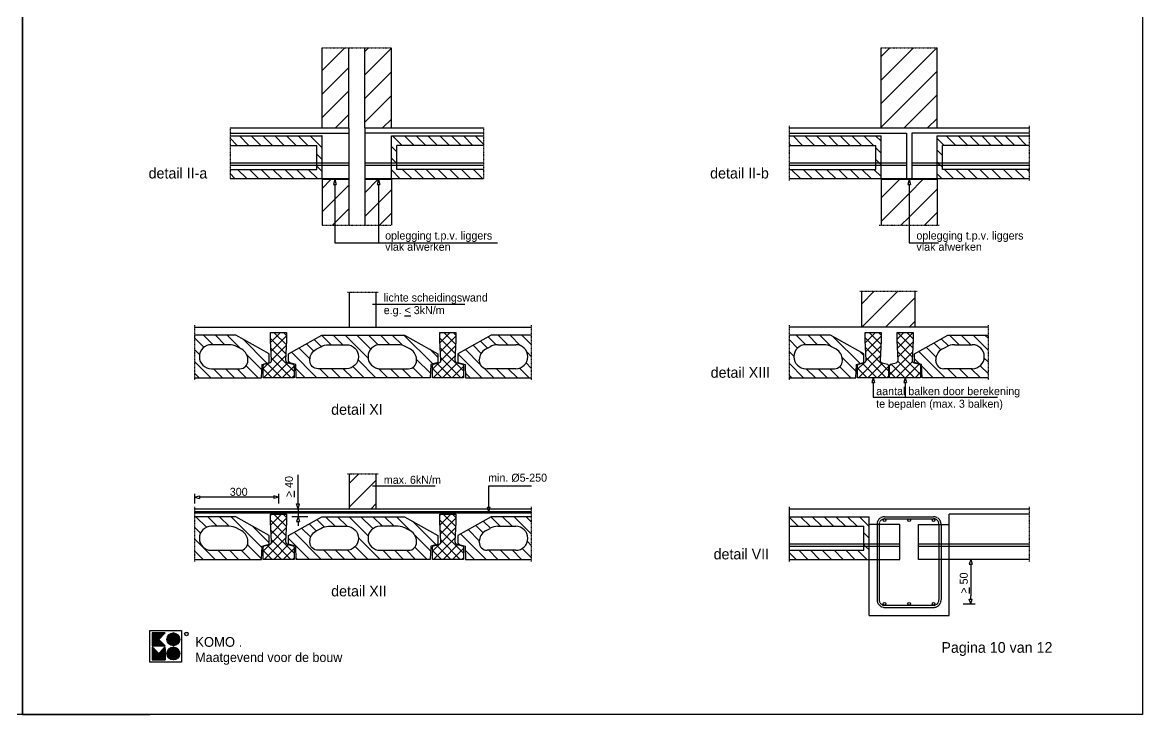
# Model space of a CAD drawing. Extents: x -4349 to 12451, y 1148 to 7088.
# Drawn here: x -149 to 4051, y 1148 to 3743 of the extents above; entities that cross this region are included whole.
import ezdxf

# ---------------------------------------------------------------- set-up
doc = ezdxf.new("R2010")
doc.units = 0
doc.header["$LTSCALE"] = 5
for name, pattern in [('CENTER', [2, 1.25, -0.25, 0.25, -0.25]), ('DASHDOT', [1, 0.5, -0.25, 0, -0.25]), ('HIDDEN', [0.375, 0.25, -0.125])]:
    doc.linetypes.add(name, pattern=pattern)
doc.layers.get('0').update_dxf_attribs({"linetype": 'CONTINUOUS'})
for name, color, linetype in [('ANZ', 2, 'CONTINUOUS'), ('ARC', 1, 'CONTINUOUS'), ('KADER_COMBI_NIEUW$0$KOMO_L', 7, 'CONTINUOUS'), ('MTV', 1, 'CONTINUOUS'), ('TEXT', 1, 'CONTINUOUS'), ('TXT', 1, 'CONTINUOUS')]:
    doc.layers.add(name, color=color, linetype=linetype)
doc.styles.add('ISO', font='txt', dxfattribs={"height": 30})
doc.styles.add('KADER_COMBI_NIEUW$0$STYLE1', font='txt', dxfattribs={"height": 50})
doc.styles.add('KADER_COMBI_NIEUW$0$T25_VE', font='txt', dxfattribs={"height": 50})
doc.styles.add('STYLE1', font='txt', dxfattribs={"height": 50})

# ---------------------------------------------------------------- blocks, each defined once
blk = doc.blocks.new('*X10')
at = {"color": 0}
for p, q in [((2731.7, 3281.7), (2725, 3288.5)), ((2775.9, 3281.7), (2740, 3317.6)), ((2820.1, 3281.7), (2784.2, 3317.6)), ((2864.3, 3281.7), (2828.4, 3317.6)), ((2908.5, 3281.7), (2872.6, 3317.6)), ((2952.7, 3281.7), (2916.8, 3317.6)), ((2996.9, 3281.7), (2961, 3317.6)), ((3041.1, 3281.7), (3005.2, 3317.6)), ((3070, 3297), (3049.4, 3317.6)), ((3306.3, 3281.7), (3280, 3308)), ((3350.5, 3281.7), (3314.6, 3317.6)), ((3394.7, 3281.7), (3358.8, 3317.6)), ((3438.8, 3281.7), (3403, 3317.6)), ((3483, 3281.7), (3447.2, 3317.6)), ((3527.2, 3281.7), (3491.3, 3317.6)), ((3571.4, 3281.7), (3535.5, 3317.6)), ((3615.6, 3281.7), (3579.7, 3317.6)), ((3625, 3316.6), (3623.9, 3317.6)), ((3070, 3252.8), (3050, 3272.8)), ((3300, 3243.8), (3280, 3263.8)), ((3062.5, 3216.1), (3050, 3228.6)), ((3070, 3208.6), (3062.5, 3216.1)), ((3283.5, 3216.1), (3280, 3219.6)), ((3292, 3207.6), (3283.5, 3216.1)), ((3300, 3199.6), (3292, 3207.6)), ((2767.5, 3157.6), (2733.4, 3191.7)), ((2811.7, 3157.6), (2777.5, 3191.7)), ((2855.9, 3157.6), (2821.7, 3191.7)), ((2900, 3157.6), (2865.9, 3191.7)), ((2944.2, 3157.6), (2910.1, 3191.7)), ((2988.4, 3157.6), (2954.3, 3191.7)), ((3032.6, 3157.6), (2998.5, 3191.7)), ((3070, 3164.5), (3042.7, 3191.7)), ((3297.8, 3157.6), (3280, 3175.4)), ((3342, 3157.6), (3307.9, 3191.7)), ((3386.2, 3157.6), (3352.1, 3191.7)), ((3430.4, 3157.6), (3396.3, 3191.7)), ((3474.6, 3157.6), (3440.5, 3191.7)), ((3518.8, 3157.6), (3484.7, 3191.7)), ((3563, 3157.6), (3528.8, 3191.7)), ((3607.2, 3157.6), (3573, 3191.7)), ((3625, 3184), (3617.2, 3191.7))]:
    blk.add_line(p, q, dxfattribs=at)
blk = doc.blocks.new('*X11')
at = {"color": 0}
for p, q in [((565.7, 2534.5), (529.8, 2570.4)), ((609.9, 2534.5), (574, 2570.4)), ((669.6, 2519), (618.2, 2570.4)), ((1007.6, 2534.5), (972.4, 2569.7)), ((1051.8, 2534.5), (1015.9, 2570.4)), ((1146.9, 2483.6), (1060.1, 2570.4)), ((1156.7, 2518), (1104.3, 2570.4)), ((1184.9, 2534), (1148.5, 2570.4)), ((1228.6, 2534.5), (1192.7, 2570.4)), ((1275.1, 2532.2), (1236.9, 2570.4)), ((1389.1, 2462.4), (1281.1, 2570.4)), ((1626.7, 2534.1), (1597, 2563.9)), ((1670.6, 2534.5), (1634.7, 2570.4)), ((1718.5, 2530.7), (1678.9, 2570.4)), ((1758.5, 2534.9), (1723.1, 2570.4)), ((531.2, 2524.8), (496, 2560)), ((767.6, 2465.2), (676.9, 2555.9)), ((928.6, 2480.9), (887.4, 2522.2)), ((942.9, 2510.8), (915.7, 2538)), ((970.4, 2527.6), (944.1, 2553.9)), ((1570.5, 2501.9), (1540.3, 2532.2)), ((1594.9, 2521.8), (1568.6, 2548)), ((514.7, 2497.1), (496, 2515.8)), ((748.2, 2440.4), (691.8, 2496.7)), ((955, 2410.4), (859.1, 2506.3)), ((1380.2, 2427.1), (1328.5, 2478.8)), ((1408.5, 2487.2), (1378.5, 2517.2)), ((1573.7, 2410.4), (1483.6, 2500.4)), ((1566.2, 2462), (1512, 2516.3)), ((1758.5, 2490.7), (1741.8, 2507.5)), ((557.2, 2410.4), (496, 2471.6)), ((601.4, 2410.4), (567.3, 2444.5)), ((645.6, 2410.4), (611.5, 2444.5)), ((689.8, 2410.4), (655.7, 2444.5)), ((734, 2410.4), (689.1, 2455.3)), ((855.6, 2465.5), (848.5, 2472.6)), ((910.8, 2410.4), (876.1, 2445)), ((999.2, 2410.4), (965.1, 2444.5)), ((1043.4, 2410.4), (1009.3, 2444.5)), ((1087.6, 2410.4), (1053.4, 2444.5)), ((1131.8, 2410.4), (1090.2, 2451.9)), ((1175.9, 2410.4), (1108.9, 2477.5)), ((1220.1, 2410.4), (1185.6, 2444.9)), ((1264.3, 2410.4), (1230.2, 2444.5)), ((1308.5, 2410.4), (1274.4, 2444.5)), ((1352.7, 2410.4), (1314.2, 2448.9)), ((1617.9, 2410.4), (1581.1, 2447.2)), ((1662.1, 2410.4), (1628, 2444.5)), ((1706.3, 2410.4), (1672.2, 2444.5)), ((1750.5, 2410.4), (1714.2, 2446.6)), ((1758.5, 2446.5), (1739, 2466.1)), ((513, 2410.4), (496, 2427.4)), ((1529.5, 2410.4), (1511.8, 2428.1))]:
    blk.add_line(p, q, dxfattribs=at)
blk = doc.blocks.new('*X12')
at = {"color": 0}
for p, q in [((2788, 2534.5), (2752.1, 2570.4)), ((2832.2, 2534.5), (2796.3, 2570.4)), ((2883.5, 2527.4), (2840.5, 2570.4)), ((2991.3, 2463.8), (2890.8, 2564.4)), ((3362.6, 2534.5), (3326.7, 2570.4)), ((3406.8, 2534.5), (3370.9, 2570.4)), ((3471, 2514.5), (3415.1, 2570.4)), ((3471, 2558.6), (3459.2, 2570.4)), ((2756.6, 2521.7), (2725, 2553.3)), ((3276.2, 2488.3), (3239.3, 2525.2)), ((3294.1, 2514.6), (3267.6, 2541.1)), ((3322.6, 2530.2), (3295.9, 2556.9)), ((2743, 2491.1), (2725, 2509.1)), ((2976.9, 2434), (2924.1, 2486.8)), ((3005, 2494.3), (2991.2, 2508.1)), ((3213.5, 2462.6), (3195, 2481.1)), ((3309.9, 2410.4), (3211, 2509.3)), ((3471, 2470.3), (3456.7, 2484.5)), ((2779.6, 2410.4), (2725, 2465)), ((2823.8, 2410.4), (2789.6, 2444.5)), ((2867.9, 2410.4), (2833.8, 2444.5)), ((2912.1, 2410.4), (2878, 2444.5)), ((2956.3, 2410.4), (2914.8, 2451.9)), ((3265.7, 2410.4), (3222.3, 2453.8)), ((3354.1, 2410.4), (3320, 2444.5)), ((3398.3, 2410.4), (3364.2, 2444.5)), ((3442.5, 2410.4), (3408.4, 2444.5)), ((3471, 2426.1), (3441.5, 2455.5)), ((2735.4, 2410.4), (2725, 2420.8))]:
    blk.add_line(p, q, dxfattribs=at)
blk = doc.blocks.new('*X13')
at = {"color": 0}
for p, q in [((518.5, 1828.1), (496, 1850.6)), ((541, 1849.8), (501.3, 1889.5)), ((581.4, 1853.6), (545.5, 1889.5)), ((625.6, 1853.6), (589.7, 1889.5)), ((748.8, 1774.6), (633.9, 1889.5)), ((776, 1791.6), (712.6, 1855)), ((952.1, 1836.5), (925.8, 1862.8)), ((981.5, 1851.2), (954.1, 1878.6)), ((1023.4, 1853.6), (987.5, 1889.5)), ((1067.6, 1853.6), (1031.7, 1889.5)), ((1147.5, 1817.9), (1075.8, 1889.5)), ((1164.8, 1844.8), (1120, 1889.5)), ((1200.1, 1853.6), (1164.2, 1889.5)), ((1244.3, 1853.6), (1208.4, 1889.5)), ((1306.5, 1835.6), (1252.6, 1889.5)), ((1401.6, 1784.7), (1313.7, 1872.6)), ((1577.6, 1829.6), (1550.4, 1856.9)), ((1605, 1846.5), (1578.7, 1872.8)), ((1642.1, 1853.6), (1607, 1888.6)), ((1686.3, 1853.6), (1650.4, 1889.5)), ((1758.5, 1825.5), (1694.6, 1889.5)), ((1758.5, 1869.7), (1738.8, 1889.5)), ((572.9, 1729.5), (496, 1806.4)), ((926.5, 1729.5), (848.5, 1807.5)), ((970.7, 1729.5), (869.1, 1831)), ((931.5, 1812.9), (897.5, 1846.9)), ((1191.7, 1729.5), (1110.5, 1810.7)), ((1380.8, 1761.3), (1322.2, 1819.9)), ((1589.4, 1729.5), (1493.7, 1825.2)), ((1563.6, 1799.5), (1522, 1841.1)), ((705.5, 1729.5), (671, 1764)), ((747.1, 1732.1), (694.6, 1784.6)), ((1147.5, 1729.5), (1098.7, 1778.2)), ((1368.4, 1729.5), (1322.4, 1775.5)), ((1489.8, 1784.8), (1483.5, 1791.2)), ((1758.5, 1737.1), (1724.9, 1770.8)), ((1758.5, 1781.3), (1743.8, 1796.1)), ((528.7, 1729.5), (496, 1762.2)), ((617.1, 1729.5), (583, 1763.6)), ((661.3, 1729.5), (627.2, 1763.6)), ((882.3, 1729.5), (877.3, 1734.5)), ((1014.9, 1729.5), (980.8, 1763.6)), ((1059.1, 1729.5), (1025, 1763.6)), ((1103.3, 1729.5), (1069, 1763.7)), ((1235.8, 1729.5), (1201.7, 1763.6)), ((1280, 1729.5), (1245.9, 1763.6)), ((1324.2, 1729.5), (1290.1, 1763.6)), ((1545.2, 1729.5), (1511.2, 1763.5)), ((1633.6, 1729.5), (1599.5, 1763.6)), ((1677.8, 1729.5), (1643.7, 1763.6)), ((1722, 1729.5), (1687.9, 1763.6))]:
    blk.add_line(p, q, dxfattribs=at)
blk = doc.blocks.new('*X14')
at = {"color": 0}
for p, q in [((2759.5, 1853.6), (2725, 1888.2)), ((2803.7, 1853.6), (2767.8, 1889.5)), ((2847.9, 1853.6), (2812, 1889.5)), ((2892.1, 1853.6), (2856.2, 1889.5)), ((2936.3, 1853.6), (2900.4, 1889.5)), ((2980.5, 1853.6), (2944.6, 1889.5)), ((3025, 1853.3), (2988.8, 1889.5)), ((3025, 1809.1), (3005, 1829.1)), ((3010.4, 1779.5), (3005, 1784.9)), ((3025, 1764.9), (3010.4, 1779.5)), ((2751.1, 1729.5), (2725, 1755.6)), ((2795.3, 1729.5), (2761.2, 1763.6)), ((2839.5, 1729.5), (2805.4, 1763.6)), ((2883.7, 1729.5), (2849.5, 1763.6)), ((2927.8, 1729.5), (2893.7, 1763.6)), ((2972, 1729.5), (2937.9, 1763.6)), ((3016.2, 1729.5), (2982.1, 1763.6))]:
    blk.add_line(p, q, dxfattribs=at)
blk = doc.blocks.new('*X15')
at = {"color": 0}
for p, q in [((3010, 2576.5), (3013.9, 2580.4)), ((3010.4, 2541.6), (3049.3, 2580.4)), ((3012.1, 2507.9), (3070, 2565.8)), ((3069.3, 2536.1), (3025, 2580.4)), ((3070, 2570.7), (3060.3, 2580.4)), ((3130, 2555.1), (3155.3, 2580.4)), ((3188.6, 2522.8), (3131.1, 2580.4)), ((3131.4, 2521.1), (3190, 2579.7)), ((3190, 2556.8), (3166.4, 2580.4)), ((3067.6, 2502.4), (3010, 2560)), ((3098, 2436.7), (3011.3, 2523.3)), ((3013.2, 2473.6), (3069, 2529.4)), ((3187, 2489.1), (3130.2, 2545.9)), ((3133.1, 2487.4), (3189.7, 2544)), ((2985.3, 2410.4), (3067.1, 2492.2)), ((3088.9, 2410.4), (3013.1, 2486.2)), ((3102, 2421), (3187.9, 2506.9)), ((3218, 2422.7), (3132, 2508.7)), ((2982, 2442.4), (3006.5, 2466.9)), ((3018.2, 2410.4), (2982, 2446.6)), ((3053.6, 2410.4), (2999, 2464.9)), ((3020.7, 2410.4), (3076.4, 2466.1)), ((3056, 2410.4), (3098, 2452.3)), ((3102, 2456.3), (3107.5, 2461.8)), ((3159.6, 2410.4), (3108, 2462)), ((3126.7, 2410.4), (3187.8, 2471.4)), ((3195, 2410.4), (3132.8, 2472.6)), ((3162.1, 2410.4), (3213.3, 2461.6)), ((3217.6, 2458.5), (3214.9, 2461.1)), ((2982.9, 2410.4), (2982, 2411.2)), ((3091.4, 2410.4), (3098, 2417)), ((3124.3, 2410.4), (3102, 2432.7)), ((3197.5, 2410.4), (3218, 2430.9))]:
    blk.add_line(p, q, dxfattribs=at)
blk = doc.blocks.new('*X16')
at = {"color": 0}
for p, q in [((781, 2578.7), (782.7, 2580.4)), ((781.4, 2543.7), (818.1, 2580.4)), ((783, 2510), (841, 2568)), ((840.2, 2534), (793.8, 2580.4)), ((841, 2568.5), (829.2, 2580.4)), ((1416, 2577.3), (1419.1, 2580.4)), ((1416.4, 2542.3), (1454.5, 2580.4)), ((1418.1, 2508.6), (1476, 2566.6)), ((1475.3, 2535.3), (1430.2, 2580.4)), ((1476, 2569.9), (1465.6, 2580.4)), ((838.6, 2500.3), (781, 2557.8)), ((869, 2434.5), (782.5, 2521)), ((784.6, 2476.2), (840.1, 2531.7)), ((1473.6, 2501.6), (1416, 2559.2)), ((1504, 2435.9), (1417.4, 2522.5)), ((1419.5, 2474.7), (1475, 2530.2)), ((754.2, 2410.4), (838.3, 2494.5)), ((857.7, 2410.4), (784.3, 2483.8)), ((1390.5, 2410.4), (1473.2, 2493)), ((1494.1, 2410.4), (1419.2, 2485.3)), ((753, 2444.6), (774.5, 2466.1)), ((787, 2410.4), (753, 2444.4)), ((822.4, 2410.4), (768.3, 2464.5)), ((789.5, 2410.4), (845.7, 2466.6)), ((824.9, 2410.4), (869, 2454.5)), ((1388, 2443.2), (1411.4, 2466.6)), ((1423.4, 2410.4), (1388, 2445.8)), ((1458.8, 2410.4), (1404.4, 2464.7)), ((1425.9, 2410.4), (1481.8, 2466.3)), ((1461.3, 2410.4), (1504, 2453.1)), ((860.2, 2410.4), (869, 2419.2)), ((1388.1, 2410.4), (1388, 2410.4)), ((1496.6, 2410.4), (1504, 2417.8))]:
    blk.add_line(p, q, dxfattribs=at)
blk = doc.blocks.new('*X17')
at = {"color": 0}
for p, q in [((1416, 1894.4), (1421.1, 1899.5)), ((1416.5, 1859.5), (1456.5, 1899.5)), ((1475.2, 1852.5), (1428.2, 1899.5)), ((1476, 1887.1), (1463.6, 1899.5)), ((1473.5, 1818.8), (1416, 1876.4)), ((1418.2, 1825.8), (1476, 1883.7)), ((1392.5, 1729.5), (1473.1, 1810.1)), ((1504, 1753), (1417.5, 1839.5)), ((1418.4, 1790.7), (1474.9, 1847.3)), ((1388, 1760.3), (1414.5, 1786.9)), ((1456.8, 1729.5), (1402.9, 1783.4)), ((1492.2, 1729.5), (1419.3, 1802.3)), ((1427.9, 1729.5), (1483.4, 1785)), ((1463.2, 1729.5), (1504, 1770.3)), ((1421.5, 1729.5), (1388, 1762.9)), ((1498.6, 1729.5), (1504, 1734.9))]:
    blk.add_line(p, q, dxfattribs=at)
blk = doc.blocks.new('*X18')
at = {"color": 0}
for p, q in [((781, 1894.4), (786.1, 1899.5)), ((781.5, 1859.5), (821.5, 1899.5)), ((840.2, 1852.5), (793.2, 1899.5)), ((841, 1887.1), (828.6, 1899.5)), ((838.5, 1818.8), (781, 1876.4)), ((783.2, 1825.8), (841, 1883.7)), ((757.5, 1729.5), (838.1, 1810.1)), ((869, 1753), (782.5, 1839.5)), ((783.4, 1790.7), (839.9, 1847.3)), ((753, 1760.3), (779.5, 1786.9)), ((821.8, 1729.5), (767.9, 1783.4)), ((857.2, 1729.5), (784.3, 1802.3)), ((792.9, 1729.5), (848.4, 1785)), ((828.2, 1729.5), (869, 1770.3)), ((786.5, 1729.5), (753, 1762.9)), ((863.6, 1729.5), (869, 1734.9))]:
    blk.add_line(p, q, dxfattribs=at)
blk = doc.blocks.new('*X19')
at = {"color": 0}
for p, q in [((1077.3, 2015.3), (1112.1, 2050.1)), ((1077.3, 1926.9), (1177.3, 2026.9)), ((1158.3, 1919.5), (1177.3, 1938.5))]:
    blk.add_line(p, q, dxfattribs=at)
blk = doc.blocks.new('*X20')
at = {"color": 0}
for p, q in [((2998, 2688.2), (3044.5, 2734.7)), ((2998.5, 2600.4), (3132.9, 2734.7)), ((3086.9, 2600.4), (3198, 2711.4)), ((3175.3, 2600.4), (3198, 2623.1))]:
    blk.add_line(p, q, dxfattribs=at)
blk = doc.blocks.new('*X59')
at = {"color": 0}
for p, q in [((3070, 3438.2), (3279.4, 3647.6)), ((3070, 3526.6), (3191, 3647.6)), ((3070, 3615), (3102.6, 3647.6)), ((3070, 3349.8), (3280, 3559.8)), ((3156.1, 3347.6), (3280, 3471.5)), ((3244.5, 3347.6), (3280, 3383.1)), ((3070, 3084.7), (3138.8, 3153.5)), ((3175, 3101.3), (3227.1, 3153.5)), ((3175, 3012.9), (3280, 3117.9)), ((3070, 2996.3), (3175, 3101.3)), ((3233.1, 2982.6), (3280, 3029.5)), ((3144.7, 2982.6), (3175, 3012.9))]:
    blk.add_line(p, q, dxfattribs=at)
blk = doc.blocks.new('*X60')
at = {"color": 0}
for p, q in [((655.8, 3281.7), (629.2, 3308.3)), ((700, 3281.7), (664.1, 3317.6)), ((744.2, 3281.7), (708.3, 3317.6)), ((788.4, 3281.7), (752.5, 3317.6)), ((832.6, 3281.7), (796.7, 3317.6)), ((876.8, 3281.7), (840.9, 3317.6)), ((921, 3281.7), (885.1, 3317.6)), ((974.2, 3272.7), (929.3, 3317.6)), ((974.2, 3316.9), (973.5, 3317.6)), ((974.2, 3228.5), (954.2, 3248.5)), ((974.2, 3184.3), (954.2, 3204.3)), ((647.4, 3157.6), (629.2, 3175.8)), ((691.6, 3157.6), (657.4, 3191.7)), ((735.8, 3157.6), (701.6, 3191.7)), ((779.9, 3157.6), (745.8, 3191.7)), ((824.1, 3157.6), (790, 3191.7)), ((868.3, 3157.6), (834.2, 3191.7)), ((912.5, 3157.6), (878.4, 3191.7)), ((956.7, 3157.6), (922.6, 3191.7))]:
    blk.add_line(p, q, dxfattribs=at)
blk = doc.blocks.new('*X61')
at = {"color": 0}
for p, q in [((1254.2, 3257.9), (1234.2, 3277.9)), ((1274.6, 3281.7), (1238.7, 3317.6)), ((1318.8, 3281.7), (1282.9, 3317.6)), ((1362.9, 3281.7), (1327.1, 3317.6)), ((1407.1, 3281.7), (1371.2, 3317.6)), ((1451.3, 3281.7), (1415.4, 3317.6)), ((1495.5, 3281.7), (1459.6, 3317.6)), ((1539.7, 3281.7), (1503.8, 3317.6)), ((1579.2, 3286.4), (1548, 3317.6)), ((1251.8, 3216.1), (1234.2, 3233.7)), ((1254.2, 3213.7), (1251.8, 3216.1)), ((1266.1, 3157.6), (1234.2, 3189.5)), ((1310.3, 3157.6), (1276.2, 3191.7)), ((1354.5, 3157.6), (1320.4, 3191.7)), ((1398.7, 3157.6), (1364.6, 3191.7)), ((1442.9, 3157.6), (1408.8, 3191.7)), ((1487.1, 3157.6), (1452.9, 3191.7)), ((1531.2, 3157.6), (1497.1, 3191.7)), ((1575.4, 3157.6), (1541.3, 3191.7))]:
    blk.add_line(p, q, dxfattribs=at)
blk = doc.blocks.new('*X62')
at = {"color": 0}
for p, q in [((1134.2, 3634.2), (1147.6, 3647.6)), ((1134.2, 3545.8), (1234.2, 3645.8)), ((1134.2, 3457.4), (1234.2, 3557.4)), ((1134.2, 3369), (1234.2, 3469)), ((1201.2, 3347.6), (1234.2, 3380.6)), ((1134.2, 3103.9), (1183.8, 3153.5)), ((1134.2, 3015.5), (1234.2, 3115.5)), ((1189.7, 2982.6), (1234.2, 3027.1))]:
    blk.add_line(p, q, dxfattribs=at)
blk = doc.blocks.new('*X63')
at = {"color": 0}
for p, q in [((974.2, 3562.6), (1059.2, 3647.6)), ((974.2, 3474.2), (1074.2, 3574.2)), ((974.2, 3385.8), (1074.2, 3485.8)), ((1024.4, 3347.6), (1074.2, 3397.4)), ((974.2, 3120.6), (1007, 3153.5)), ((974.2, 3032.3), (1074.2, 3132.3)), ((1013, 2982.6), (1074.2, 3043.9))]:
    blk.add_line(p, q, dxfattribs=at)
blk = doc.blocks.new('*U69')
at = {"layer": 'KADER_COMBI_NIEUW$0$KOMO_L', "style": 'KADER_COMBI_NIEUW$0$STYLE1'}
blk.add_text('R', height=3.96, dxfattribs=at).set_placement((305.7, 149.4))
blk = doc.blocks.new('*U70')
at = {"layer": 'KADER_COMBI_NIEUW$0$KOMO_L', "style": 'KADER_COMBI_NIEUW$0$T25_VE'}
blk.add_text('KOMO .', height=18.23, dxfattribs=at).set_placement((324.1, 127.1))
blk = doc.blocks.new('*U71')
at = {"layer": 'KADER_COMBI_NIEUW$0$KOMO_L', "style": 'KADER_COMBI_NIEUW$0$STYLE1'}
blk.add_text('Maatgevend voor de bouw', height=17.495, dxfattribs=at).set_placement((324, 98.6))
blk = doc.blocks.new('*U72')
at = {"layer": 'KADER_COMBI_NIEUW$0$KOMO_L', "linetype": 'CONTINUOUS'}
for p, q in [((243.4, 153), (243.4, 141)), ((267.5, 153), (255.5, 141)), ((274.4, 149.5), (270.9, 141)), ((283, 153), (274.4, 149.5)), ((291.5, 149.5), (283, 153)), ((291.5, 149.5), (295, 141)), ((243.4, 141), (243.4, 128.9)), ((243.4, 126.5), (243.4, 123)), ((246.9, 123), (243.4, 126.5)), ((255.5, 141), (267.5, 128.9)), ((267.5, 126.5), (264, 123)), ((267.5, 123), (267.5, 126.5)), ((270.9, 141), (274.4, 132.4)), ((283, 128.9), (274.4, 132.4)), ((283, 126.5), (274.4, 123)), ((291.5, 132.4), (283, 128.9)), ((291.5, 123), (283, 126.5)), ((295, 141), (291.5, 132.4)), ((243.4, 123), (243.4, 114.5)), ((243.4, 114.5), (243.4, 102.4)), ((246.9, 123), (255.5, 114.5)), ((264, 123), (255.5, 114.5)), ((267.5, 123), (267.5, 114.5)), ((267.5, 114.5), (267.5, 102.4)), ((274.4, 123), (270.9, 114.5)), ((270.9, 114.5), (274.4, 105.9)), ((283, 102.4), (274.4, 105.9)), ((291.5, 105.9), (283, 102.4)), ((291.5, 123), (295, 114.5)), ((295, 114.5), (291.5, 105.9))]:
    blk.add_line(p, q, dxfattribs=at)
for points in [[(243.4, 153), (243.4, 141), (255.5, 141)], [(274.4, 149.5), (270.9, 141), (295, 141)], [(283, 153), (274.4, 149.5), (291.5, 149.5)], [(243.4, 141), (243.4, 128.9), (267.5, 128.9)], [(243.4, 126.5), (243.4, 123), (246.9, 123)], [(267.5, 126.5), (264, 123), (267.5, 123)], [(270.9, 141), (274.4, 132.4), (291.5, 132.4)], [(283, 126.5), (274.4, 123), (291.5, 123)], [(243.4, 123), (243.4, 114.5), (255.5, 114.5)], [(243.4, 114.5), (243.4, 102.4), (267.5, 102.4)], [(264, 123), (255.5, 114.5), (267.5, 114.5)], [(274.4, 123), (270.9, 114.5), (295, 114.5)], [(270.9, 114.5), (274.4, 105.9), (291.5, 105.9)]]:
    blk.add_solid(points, dxfattribs=at)
at = {"layer": 'KADER_COMBI_NIEUW$0$KOMO_L', "linetype": 'CONTINUOUS', "extrusion": (0, 0, -1)}
for points in [[(-243.4, 153), (-267.5, 153), (-255.5, 141)], [(-274.4, 149.5), (-291.5, 149.5), (-295, 141)], [(-243.4, 141), (-255.5, 141), (-267.5, 128.9)], [(-270.9, 141), (-295, 141), (-291.5, 132.4)], [(-274.4, 132.4), (-291.5, 132.4), (-283, 128.9)], [(-243.4, 123), (-246.9, 123), (-255.5, 114.5)], [(-243.4, 114.5), (-267.5, 114.5), (-267.5, 102.4)], [(-264, 123), (-267.5, 123), (-267.5, 114.5)], [(-270.9, 114.5), (-295, 114.5), (-291.5, 105.9)], [(-274.4, 123), (-291.5, 123), (-295, 114.5)], [(-274.4, 105.9), (-291.5, 105.9), (-283, 102.4)]]:
    blk.add_solid(points, dxfattribs=at)
blk = doc.blocks.new('KADER_COMBI_NIEUW')
at = {"layer": 'KADER_COMBI_NIEUW$0$KOMO_L'}
blk.add_line((0, 0), (239, 0), dxfattribs=at)
for points in [[(0, 0), (0, 2970), (2100, 2970), (2100, 0)], [(239, 157.4), (298.4, 157.4), (298.4, 98), (239, 98)]]:
    blk.add_lwpolyline(points, close=True, dxfattribs=at)
for points in [[(267.5, 153), (243.4, 153), (243.4, 128.9), (267.5, 128.9)], [(267.5, 153), (255.5, 141), (267.5, 128.9), (255.5, 141)], [(243.4, 126.5), (255.5, 114.5), (267.5, 126.5), (255.5, 114.5)], [(243.4, 126.5), (243.4, 102.4), (267.5, 102.4), (267.5, 126.5)]]:
    blk.add_lwpolyline(points, dxfattribs=at)
for centre, radius in [((283, 141), 12), ((307.5, 151.2), 3.43), ((283, 114.5), 12)]:
    blk.add_circle(centre, radius, dxfattribs=at)
for name in ['*U69', '*U70', '*U71']:
    blk.add_blockref(name, (0, 0))
at = {"layer": 'KADER_COMBI_NIEUW$0$KOMO_L', "linetype": 'CONTINUOUS'}
blk.add_blockref('*U72', (0, 0), dxfattribs=at)
blk = doc.blocks.new('*U64')
at = {"layer": 'TXT', "style": 'STYLE1'}
blk.add_text('Pagina 10 van 12', height=40, dxfattribs=at).set_placement((3296.2, 1379.4))

msp = doc.modelspace()

# ---------------------------------------------------------------- linework, layer by layer
at = {"layer": 'ANZ', "color": 1, "linetype": 'DASHDOT'}
for p, q in [((974.2, 3647.6), (1234.2, 3647.6)), ((3070, 3647.6), (3280, 3647.6)), ((629.2, 3347.6), (629.2, 3157.6)), ((1579.2, 3347.6), (1579.2, 3157.6)), ((2725, 3355.1), (2725, 3150.1)), ((3625, 3355.1), (3625, 3150.1)), ((974.2, 2982.6), (1234.2, 2982.6)), ((3062.5, 2982.6), (3287.5, 2982.6)), ((1069.8, 2731), (1184.8, 2731)), ((2990.5, 2734.7), (3205.5, 2734.7)), ((496, 2607.9), (496, 2402.9)), ((1758.5, 2607.9), (1758.5, 2402.9)), ((2725, 2607.9), (2725, 2402.9)), ((3471, 2607.9), (3471, 2402.9)), ((1069.8, 2050.1), (1184.8, 2050.1)), ((496, 1927), (496, 1722)), ((1758.5, 1927), (1758.5, 1722)), ((3625, 1927), (3625, 1722))]:
    msp.add_line(p, q, dxfattribs=at)
at = {"layer": 'ANZ'}
for p, q in [((974.2, 3347.6), (974.2, 3647.6)), ((1074.2, 3347.6), (1074.2, 3647.6)), ((1134.2, 3347.6), (1134.2, 3647.6)), ((1234.2, 3347.6), (1234.2, 3647.6)), ((3070, 3347.6), (3070, 3647.6)), ((3280, 3347.6), (3280, 3647.6)), ((629.2, 3347.6), (1074.2, 3347.6)), ((1074.2, 3347.6), (1074.2, 2982.6)), ((1134.2, 3347.6), (1134.2, 2982.6)), ((1134.2, 3347.6), (1579.2, 3347.6)), ((2725, 3347.6), (3625, 3347.6)), ((629.2, 3317.6), (974.2, 3317.6)), ((954.2, 3191.7), (954.2, 3281.7)), ((974.2, 3157.6), (974.2, 3317.6)), ((1234.2, 3317.6), (1579.2, 3317.6)), ((1234.2, 3157.6), (1234.2, 3317.6)), ((1254.2, 3191.7), (1254.2, 3281.7)), ((2725, 3317.6), (3070, 3317.6)), ((3050, 3191.7), (3050, 3281.7)), ((3070, 3157.6), (3070, 3317.6)), ((3280, 3317.6), (3625, 3317.6)), ((3280, 3157.6), (3280, 3317.6)), ((3300, 3191.7), (3300, 3281.7)), ((629.2, 3157.6), (1029.2, 3157.6)), ((974.2, 3157.6), (974.2, 2982.6)), ((1074.2, 3153.5), (974.2, 3153.5)), ((1029.2, 3157.6), (1074.2, 3157.6)), ((1134.2, 3157.6), (1229.2, 3157.6)), ((1234.2, 3153.5), (1134.2, 3153.5)), ((1229.2, 3157.6), (1579.2, 3157.6)), ((1234.2, 3157.6), (1234.2, 2982.6)), ((2725, 3157.6), (3075, 3157.6)), ((3070, 3157.6), (3070, 2982.6)), ((3280, 3153.5), (3070, 3153.5)), ((3075, 3157.6), (3275, 3157.6)), ((3275, 3157.6), (3625, 3157.6)), ((3280, 3157.6), (3280, 2982.6)), ((1077.3, 2600.4), (1077.3, 2731)), ((1177.3, 2600.4), (1177.3, 2731)), ((651, 2570.4), (496, 2570.4)), ((776, 2500.4), (651, 2570.4)), ((1608.5, 2570.4), (1483.5, 2500.4)), ((1758.5, 2570.4), (1608.5, 2570.4)), ((3471, 2600.4), (2725, 2600.4)), ((2880, 2570.4), (2725, 2570.4)), ((3005, 2500.4), (2880, 2570.4)), ((3195, 2500.4), (3320, 2570.4)), ((3320, 2570.4), (3471, 2570.4)), ((626.2, 2534.5), (559, 2534.5)), ((673, 2517.1), (655.5, 2526.8)), ((1258.7, 2534.5), (1191.5, 2534.5)), ((1305.5, 2517.1), (1288, 2526.8)), ((1586.5, 2517.1), (1604, 2526.8)), ((1633.3, 2534.5), (1700.5, 2534.5)), ((2855.2, 2534.5), (2788, 2534.5)), ((2902, 2517.1), (2884.5, 2526.8)), ((3298, 2517.1), (3315.5, 2526.8)), ((3344.8, 2534.5), (3412, 2534.5)), ((776, 2467.4), (776, 2500.4)), ((1483.5, 2500.4), (1483.5, 2467.4)), ((3005, 2467.4), (3005, 2500.4)), ((3195, 2467.4), (3195, 2500.4)), ((559, 2444.5), (666, 2444.5)), ((696, 2474.5), (696, 2477.8)), ((747, 2410.4), (749, 2460.4)), ((749, 2460.4), (776, 2467.4)), ((1191.5, 2444.5), (1298.5, 2444.5)), ((1328.5, 2474.5), (1328.5, 2477.8)), ((1483.5, 2467.4), (1510.5, 2460.4)), ((1510.5, 2460.4), (1512.5, 2410.4)), ((1563.5, 2474.5), (1563.5, 2477.8)), ((1700.5, 2444.5), (1593.5, 2444.5)), ((2788, 2444.5), (2895, 2444.5)), ((2925, 2474.5), (2925, 2477.8)), ((2976, 2410.4), (2978, 2460.4)), ((2978, 2460.4), (3005, 2467.4)), ((3222, 2460.4), (3195, 2467.4)), ((3224, 2410.4), (3222, 2460.4)), ((3275, 2474.5), (3275, 2477.8)), ((3412, 2444.5), (3305, 2444.5)), ((496, 2410.4), (747, 2410.4)), ((1512.5, 2410.4), (1758.5, 2410.4)), ((2725, 2410.4), (2976, 2410.4)), ((3471, 2410.4), (3224, 2410.4)), ((1077.3, 1919.5), (1077.3, 2050.1)), ((1177.3, 1919.5), (1177.3, 2050.1)), ((2725, 1919.5), (3625, 1919.5)), ((3325, 1860.6), (3325, 1899)), ((651, 1889.5), (496, 1889.5)), ((626.2, 1853.6), (559, 1853.6)), ((776, 1819.5), (651, 1889.5)), ((1258.7, 1853.6), (1191.5, 1853.6)), ((1608.5, 1889.5), (1483.5, 1819.5)), ((1758.5, 1889.5), (1608.5, 1889.5)), ((1633.3, 1853.6), (1700.5, 1853.6)), ((3005, 1763.6), (3005, 1853.6)), ((3025, 1519.5), (3025, 1889.5)), ((673, 1836.2), (655.5, 1845.9)), ((776, 1786.5), (776, 1819.5)), ((1305.5, 1836.2), (1288, 1845.9)), ((1483.5, 1819.5), (1483.5, 1786.5)), ((1586.5, 1836.2), (1604, 1845.9)), ((696, 1793.6), (696, 1796.9)), ((747, 1729.5), (749, 1779.5)), ((749, 1779.5), (776, 1786.5)), ((1328.5, 1793.6), (1328.5, 1796.9)), ((1483.5, 1786.5), (1510.5, 1779.5)), ((1510.5, 1779.5), (1512.5, 1729.5)), ((1563.5, 1793.6), (1563.5, 1796.9)), ((496, 1729.5), (747, 1729.5)), ((559, 1763.6), (666, 1763.6)), ((1191.5, 1763.6), (1298.5, 1763.6)), ((1512.5, 1729.5), (1758.5, 1729.5)), ((1700.5, 1763.6), (1593.5, 1763.6)), ((2725, 1729.5), (3025, 1729.5)), ((3325, 1519.5), (3325, 1729.5)), ((3625, 1729.5), (3325, 1729.5)), ((3025, 1519.5), (3325, 1519.5))]:
    msp.add_line(p, q, dxfattribs=at)
at = {"layer": 'ANZ', "color": 1}
for p, q in [((629.2, 3327.6), (1074.2, 3327.6)), ((1074.2, 3327.6), (1074.2, 3157.6)), ((1579.2, 3327.6), (1134.2, 3327.6)), ((1134.2, 3327.6), (1134.2, 3157.6)), ((2725, 3327.6), (3165, 3327.6)), ((3165, 3327.6), (3165, 3157.6)), ((3625, 3327.6), (3185, 3327.6)), ((3185, 3327.6), (3185, 3157.6)), ((1758.5, 1907.5), (496, 1907.5)), ((1758.5, 1902.5), (496, 1902.5)), ((3210, 1788), (3625, 1788)), ((3210, 1779.5), (3625, 1779.5))]:
    msp.add_line(p, q, dxfattribs=at)
at = {"layer": 'ANZ', "color": 2}
for p, q in [((629.2, 3281.7), (954.2, 3281.7)), ((1579.2, 3281.7), (1254.2, 3281.7)), ((2725, 3281.7), (3050, 3281.7)), ((3625, 3281.7), (3300, 3281.7)), ((629.2, 3191.7), (954.2, 3191.7)), ((1024.2, 3157.6), (1074.2, 3157.6)), ((1134.2, 3157.6), (1234.2, 3157.6)), ((1579.2, 3191.7), (1254.2, 3191.7)), ((2725, 3191.7), (3050, 3191.7)), ((3070, 3157.6), (3280, 3157.6)), ((3625, 3191.7), (3300, 3191.7)), ((2998, 2600.4), (2998, 2734.7)), ((3198, 2600.4), (3198, 2734.7)), ((496, 2600.4), (1758.5, 2600.4)), ((781, 2550.4), (781, 2580.4)), ((781, 2580.4), (841, 2580.4)), ((841, 2580.4), (841, 2550.4)), ((1416, 2580.4), (1476, 2580.4)), ((1416, 2550.4), (1416, 2580.4)), ((1476, 2580.4), (1476, 2550.4)), ((3010, 2550.4), (3010, 2580.4)), ((3010, 2580.4), (3070, 2580.4)), ((3070, 2580.4), (3070, 2550.4)), ((3130, 2580.4), (3190, 2580.4)), ((3130, 2550.4), (3130, 2580.4)), ((3190, 2580.4), (3190, 2550.4)), ((784.6, 2477), (781, 2550.4)), ((841, 2550.4), (837.4, 2477)), ((1419.6, 2477), (1416, 2550.4)), ((1476, 2550.4), (1472.4, 2477)), ((3013.6, 2477), (3010, 2550.4)), ((3070, 2550.4), (3066.4, 2477)), ((3133.6, 2477), (3130, 2550.4)), ((3190, 2550.4), (3186.4, 2477)), ((753, 2410.4), (753, 2456.5)), ((756.7, 2461.4), (777.2, 2466.8)), ((844.8, 2466.8), (865.3, 2461.4)), ((869, 2456.5), (869, 2410.4)), ((1388, 2410.4), (1388, 2456.5)), ((1391.7, 2461.4), (1412.2, 2466.8)), ((1479.8, 2466.8), (1500.3, 2461.4)), ((1504, 2456.5), (1504, 2410.4)), ((2982, 2410.4), (2982, 2456.5)), ((2985.7, 2461.4), (3006.2, 2466.8)), ((3073.8, 2466.8), (3094.3, 2461.4)), ((3098, 2456.5), (3098, 2410.4)), ((3102, 2410.4), (3102, 2456.5)), ((3105.7, 2461.4), (3126.2, 2466.8)), ((3193.8, 2466.8), (3214.3, 2461.4)), ((3218, 2456.5), (3218, 2410.4)), ((869, 2410.4), (753, 2410.4)), ((1504, 2410.4), (1388, 2410.4)), ((3098, 2410.4), (2982, 2410.4)), ((3218, 2410.4), (3102, 2410.4)), ((496, 1919.5), (1758.5, 1919.5)), ((781, 1869.5), (781, 1899.5)), ((781, 1899.5), (841, 1899.5)), ((1416, 1899.5), (1476, 1899.5)), ((1416, 1869.5), (1416, 1899.5)), ((1476, 1899.5), (1476, 1869.5)), ((1609.4, 1919.5), (1758.5, 1919.5)), ((3625, 1899), (3325, 1899)), ((784.6, 1796.1), (781, 1869.5)), ((841, 1869.5), (837.4, 1796.1)), ((1419.6, 1796.1), (1416, 1869.5)), ((1476, 1869.5), (1472.4, 1796.1)), ((2725, 1889.5), (3025, 1889.5)), ((2725, 1853.6), (3005, 1853.6)), ((753, 1729.5), (753, 1775.6)), ((756.7, 1780.5), (777.2, 1785.9)), ((844.8, 1785.9), (865.3, 1780.5)), ((869, 1775.6), (869, 1729.5)), ((1388, 1729.5), (1388, 1775.6)), ((1391.7, 1780.5), (1412.2, 1785.9)), ((1479.8, 1785.9), (1500.3, 1780.5)), ((1504, 1775.6), (1504, 1729.5)), ((869, 1729.5), (753, 1729.5)), ((1504, 1729.5), (1388, 1729.5)), ((2725, 1763.6), (3005, 1763.6))]:
    msp.add_line(p, q, dxfattribs=at)
at = {"layer": 'ANZ', "color": 1, "linetype": 'HIDDEN'}
for p, q in [((629.2, 3216.1), (974.2, 3216.1)), ((629.2, 3207.6), (974.2, 3207.6)), ((1234.2, 3216.1), (1579.2, 3216.1)), ((1234.2, 3207.6), (1579.2, 3207.6)), ((2725, 3216.1), (3070, 3216.1)), ((2725, 3207.6), (3070, 3207.6)), ((3280, 3216.1), (3625, 3216.1)), ((3280, 3207.6), (3625, 3207.6)), ((3140, 1860.6), (3025, 1860.6)), ((3055, 1861.5), (3055, 1577.5)), ((3063, 1861.5), (3063, 1577.5)), ((3083, 1889.5), (3267, 1889.5)), ((3083, 1881.5), (3267, 1881.5)), ((3140, 1729.5), (3140, 1860.6)), ((3287, 1861.5), (3287, 1577.5)), ((3295, 1861.5), (3295, 1577.5)), ((2725, 1788), (3140, 1788)), ((2725, 1779.5), (3140, 1779.5)), ((3025, 1729.5), (3140, 1729.5)), ((3083, 1557.5), (3267, 1557.5)), ((3083, 1549.5), (3267, 1549.5))]:
    msp.add_line(p, q, dxfattribs=at)
at = {"layer": 'ANZ', "color": 1, "linetype": 'CONTINUOUS'}
for p, q in [((974.2, 3216.1), (1074.2, 3216.1)), ((974.2, 3207.6), (1074.2, 3207.6)), ((1134.2, 3216.1), (1234.2, 3216.1)), ((1134.2, 3207.6), (1234.2, 3207.6)), ((3070, 3216.1), (3165, 3216.1)), ((3070, 3207.6), (3165, 3207.6)), ((3185, 3216.1), (3280, 3216.1)), ((3185, 3207.6), (3280, 3207.6))]:
    msp.add_line(p, q, dxfattribs=at)
at = {"layer": 'ANZ', "linetype": 'CENTER'}
msp.add_line((2725, 1927), (2725, 1722), dxfattribs=at)
at = {"layer": 'ANZ', "linetype": 'CONTINUOUS'}
for p, q in [((3210, 1729.5), (3210, 1860.6)), ((3210, 1860.6), (3325, 1860.6)), ((3325, 1729.5), (3210, 1729.5))]:
    msp.add_line(p, q, dxfattribs=at)
at = {"layer": 'ANZ', "linetype": 'HIDDEN'}
msp.add_line((3325, 1729.5), (3325, 1860.6), dxfattribs=at)
at = {"layer": 'ANZ'}
for points in [[(1379.5, 2410.4), (1128.5, 2410.4), (877.5, 2410.4), (875.5, 2460.4), (848.5, 2467.4), (848.5, 2500.4), (973.5, 2570.4), (1128.5, 2570.4), (1283.5, 2570.4), (1408.5, 2500.4), (1408.5, 2467.4), (1381.5, 2460.4)], [(1379.5, 1729.5), (1128.5, 1729.5), (877.5, 1729.5), (875.5, 1779.5), (848.5, 1786.5), (848.5, 1819.5), (973.5, 1889.5), (1128.5, 1889.5), (1283.5, 1889.5), (1408.5, 1819.5), (1408.5, 1786.5), (1381.5, 1779.5)]]:
    msp.add_lwpolyline(points, close=True, dxfattribs=at)
for points in [[(969, 2526.8, -0.12832), (998.3, 2534.5), (1065.5, 2534.5, -1), (1065.5, 2444.5), (958.5, 2444.5, -0.414214), (928.5, 2474.5), (928.5, 2477.8, -0.271465), (951.5, 2517.1)], [(969, 1845.9, -0.12832), (998.3, 1853.6), (1065.5, 1853.6, -1), (1065.5, 1763.6), (958.5, 1763.6, -0.414214), (928.5, 1793.6), (928.5, 1796.9, -0.271465), (951.5, 1836.2)]]:
    msp.add_lwpolyline(points, format="xyb", close=True, dxfattribs=at)
at = {"layer": 'ANZ', "color": 1}
for centre in [(3083, 1876.5), (3175, 1876.5), (3267, 1876.5), (3083, 1562.5), (3175, 1562.5), (3267, 1562.5)]:
    msp.add_circle(centre, 5, dxfattribs=at)
at = {"layer": 'ANZ'}
for centre, radius, start, end in [((559, 2489.5), 45, 90, 270), ((626.2, 2474.5), 60, 60.7512, 90), ((1191.5, 2489.5), 45, 90, 270), ((1258.7, 2474.5), 60, 60.7512, 90), ((1633.3, 2474.5), 60, 90, 119.2488), ((1700.5, 2489.5), 45, 270, 90), ((2788, 2489.5), 45, 90, 270), ((2855.2, 2474.5), 60, 60.7512, 90), ((3344.8, 2474.5), 60, 90, 119.2488), ((3412, 2489.5), 45, 270, 90), ((651, 2477.8), 45, 0, 60.7512), ((1283.5, 2477.8), 45, 0, 60.7512), ((1608.5, 2477.8), 45, 119.2488, 180), ((2880, 2477.8), 45, 0, 60.7512), ((3320, 2477.8), 45, 119.2488, 180), ((666, 2474.5), 30, 270, 0), ((1298.5, 2474.5), 30, 270, 0), ((1593.5, 2474.5), 30, 180, 270), ((2895, 2474.5), 30, 270, 0), ((3305, 2474.5), 30, 180, 270), ((559, 1808.6), 45, 90, 270), ((626.2, 1793.6), 60, 60.7512, 90), ((1191.5, 1808.6), 45, 90, 270), ((1258.7, 1793.6), 60, 60.7512, 90), ((1633.3, 1793.6), 60, 90, 119.2488), ((1700.5, 1808.6), 45, 270, 90), ((651, 1796.9), 45, 0, 60.7512), ((1283.5, 1796.9), 45, 0, 60.7512), ((1608.5, 1796.9), 45, 119.2488, 180), ((666, 1793.6), 30, 270, 0), ((1298.5, 1793.6), 30, 270, 0), ((1593.5, 1793.6), 30, 180, 270)]:
    msp.add_arc(centre, radius, start, end, dxfattribs=at)
at = {"layer": 'ANZ', "color": 2}
for centre, radius, start, end in [((758, 2456.5), 5, 104.8757, 180), ((774.6, 2476.5), 10, 284.8757, 2.8098), ((847.4, 2476.5), 10, 177.1902, 255.1243), ((864, 2456.5), 5, 0, 75.1243), ((1393, 2456.5), 5, 104.8757, 180), ((1409.6, 2476.5), 10, 284.8757, 2.8098), ((1482.4, 2476.5), 10, 177.1902, 255.1243), ((1499, 2456.5), 5, 0, 75.1243), ((2987, 2456.5), 5, 104.8757, 180), ((3003.6, 2476.5), 10, 284.8757, 2.8098), ((3076.4, 2476.5), 10, 177.1902, 255.1243), ((3093, 2456.5), 5, 0, 75.1243), ((3107, 2456.5), 5, 104.8757, 180), ((3123.6, 2476.5), 10, 284.8757, 2.8098), ((3196.4, 2476.5), 10, 177.1902, 255.1243), ((3213, 2456.5), 5, 0, 75.1243), ((758, 1775.6), 5, 104.8757, 180), ((774.6, 1795.6), 10, 284.8757, 2.8098), ((847.4, 1795.6), 10, 177.1902, 255.1243), ((864, 1775.6), 5, 0, 75.1243), ((1393, 1775.6), 5, 104.8757, 180), ((1409.6, 1795.6), 10, 284.8757, 2.8098), ((1482.4, 1795.6), 10, 177.1902, 255.1243), ((1499, 1775.6), 5, 0, 75.1243)]:
    msp.add_arc(centre, radius, start, end, dxfattribs=at)
at = {"layer": 'ANZ', "color": 1, "linetype": 'HIDDEN'}
for centre, radius, start, end in [((3083, 1861.5), 28, 90, 180), ((3083, 1861.5), 20, 90, 180), ((3267, 1861.5), 28, 0, 90), ((3267, 1861.5), 20, 0, 90), ((3083, 1577.5), 28, 180, 270), ((3083, 1577.5), 20, 180, 270), ((3267, 1577.5), 20, 270, 0), ((3267, 1577.5), 28, 270, 0)]:
    msp.add_arc(centre, radius, start, end, dxfattribs=at)
at = {"layer": 'MTV', "color": 1}
for p, q in [((883.9, 1937.6), (883.9, 2045.9)), ((496, 1974.9), (496, 1939.1)), ((811, 1974.9), (811, 1939.1)), ((496, 1962.6), (514.1, 1967.8)), ((496, 1962.6), (514.1, 1957.3)), ((514.1, 1967.8), (514.1, 1957.3)), ((792.9, 1962.6), (514.1, 1962.6)), ((811, 1962.6), (792.9, 1967.8)), ((792.9, 1967.8), (792.9, 1957.3)), ((811, 1962.6), (792.9, 1957.3)), ((878.6, 1937.6), (889.1, 1937.6)), ((883.9, 1919.5), (878.6, 1937.6)), ((883.9, 1919.5), (889.1, 1937.6)), ((883.9, 1919.5), (883.9, 1889.5)), ((920.5, 1889.5), (861.1, 1889.5)), ((883.9, 1889.5), (878.6, 1871.4)), ((878.6, 1871.4), (889.1, 1871.4)), ((883.9, 1889.5), (889.1, 1871.4)), ((883.9, 1871.4), (883.9, 1854.7)), ((3406, 1729.5), (3400.7, 1711.4)), ((3406, 1729.5), (3411.2, 1711.4)), ((3400.7, 1711.4), (3411.2, 1711.4)), ((3406, 1711.4), (3406, 1593.4)), ((3378.4, 1562.5), (3422.4, 1562.5)), ((3400.7, 1580.6), (3411.2, 1580.6)), ((3406, 1562.5), (3400.7, 1580.6)), ((3406, 1580.6), (3406, 1593.4)), ((3406, 1562.5), (3411.2, 1580.6))]:
    msp.add_line(p, q, dxfattribs=at)
at = {"layer": 'MTV', "color": 2}
msp.add_line((841, 1899.5), (841, 1869.5), dxfattribs=at)
at = {"layer": 'TEXT', "color": 1}
for p, q in [((1022, 3153.5), (1016.8, 3135.3)), ((1022, 3153.5), (1027.2, 3135.3)), ((1185.8, 3153.5), (1180.5, 3135.3)), ((1185.8, 3153.5), (1191, 3135.3)), ((3175, 3153.5), (3169.8, 3135.3)), ((3175, 3153.5), (3180.2, 3135.3)), ((1016.8, 3135.3), (1027.2, 3135.3)), ((1022, 3135.3), (1022, 2969.8)), ((1180.5, 3135.3), (1191, 3135.3)), ((1185.8, 3135.3), (1185.8, 2969.8)), ((3169.8, 3135.3), (3180.2, 3135.3)), ((3175, 3135.3), (3175, 2969.8)), ((1022, 2969.8), (1022, 2916.4)), ((1185.8, 2969.8), (1185.8, 2916.4)), ((3175, 2969.8), (3175, 2916.4)), ((1022, 2916.4), (1185.8, 2916.4)), ((1185.8, 2916.4), (1631.3, 2916.4)), ((3175, 2916.4), (3284.9, 2916.4)), ((1162.8, 2686.6), (1508.9, 2686.6)), ((3040, 2410.4), (3034.8, 2392.3)), ((3040, 2410.4), (3045.2, 2392.3)), ((3160.3, 2410.4), (3155, 2392.3)), ((3160.3, 2410.4), (3165.5, 2392.3)), ((3034.8, 2392.3), (3045.2, 2392.3)), ((3040, 2392.3), (3040, 2336.5)), ((3155, 2392.3), (3165.5, 2392.3)), ((3160.3, 2392.3), (3160.3, 2336.5)), ((3506, 2336.5), (3040, 2336.5)), ((1162.8, 2005.7), (1398.3, 2005.7)), ((1599.4, 2005.7), (1759, 2005.7)), ((1599.4, 1950.7), (1599.4, 2005.7)), ((1599.4, 1925.6), (1599.4, 1950.7)), ((1594.1, 1925.6), (1604.6, 1925.6)), ((1599.4, 1907.5), (1594.1, 1925.6)), ((1599.4, 1907.5), (1604.6, 1925.6))]:
    msp.add_line(p, q, dxfattribs=at)

# ---------------------------------------------------------------- block references
msp.add_blockref('*U64', (0, 0))
at = {"layer": 'ARC', "xscale": 2, "yscale": 2, "zscale": 2}
for p in [(-4349.4, 1147.6), (-149.4, 1147.6)]:
    msp.add_blockref('KADER_COMBI_NIEUW', p, dxfattribs=at)
at = {"layer": 'ARC', "linetype": 'CONTINUOUS'}
for name in ['*X63', '*X62', '*X59', '*X60', '*X61', '*X10', '*X20', '*X11', '*X16', '*X12', '*X15', '*X19', '*X18', '*X17', '*X13', '*X14']:
    msp.add_blockref(name, (0, 0), dxfattribs=at)

# ---------------------------------------------------------------- texts
at = {"layer": 'MTV', "color": 1, "style": 'ISO'}
for s, p in [('%%U>%%U 40', (864.9, 1962.8)), ('%%U>%%U 50', (3395, 1601.1))]:
    msp.add_text(s, height=30, rotation=90, dxfattribs=at).set_placement(p)
msp.add_text('300', height=30, dxfattribs=at).set_placement((628.1, 1968))
at = {"layer": 'TEXT', "color": 3, "style": 'ISO'}
for s, p in [('detail II-a', (323.7, 3157.6)), ('detail II-b', (2429.1, 3157.6)), ('detail XIII', (2431, 2410.4)), ('detail XI', (1008.3, 2271.7)), ('detail VII', (2442.1, 1729.5)), ('detail XII', (1008.3, 1590.8))]:
    msp.add_text(s, height=40, dxfattribs=at).set_placement(p)
at = {"layer": 'TEXT', "color": 1, "style": 'ISO'}
for s, p in [('oplegging t.p.v. liggers', (1210.6, 2928.7)), ('oplegging t.p.v. liggers', (3202.5, 2928.7)), ('vlak afwerken', (1210.7, 2886.6)), ('vlak afwerken', (3202.6, 2886.6)), ('lichte scheidingswand', (1205.2, 2696.2)), ('e.g. %%U<%%U 3kN/m', (1205.2, 2649)), ('aantal balken door berekening', (3051.8, 2345.3)), ('te bepalen (max. 3 balken)', (3051.8, 2298.1)), ('max. 6kN/m', (1205.6, 2012.9)), ('min. %%c5-250', (1596.9, 2020.8))]:
    msp.add_text(s, height=30, dxfattribs=at).set_placement(p)

doc.saveas('drawing.dxf')
